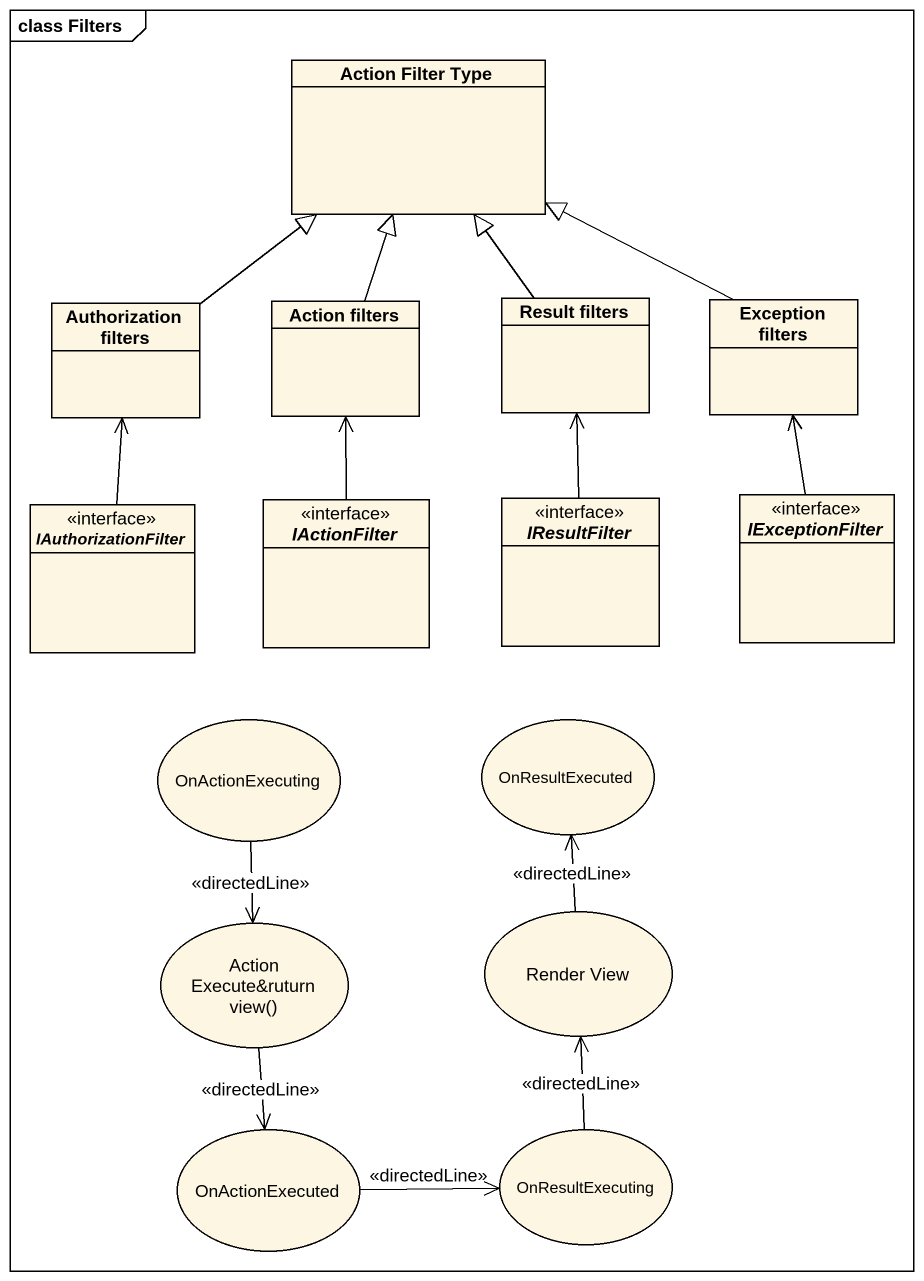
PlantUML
@startuml
mainframe class Filters
allowmixing
hide circle
hide empty members
class "Action Filter Type" as Action_Filter_Type
class "Result filters" as Result_filters
class "Exception filters" as Exception_filters
class "Authorization filters" as Authorization_filters
class "Action filters" as Action_filters
interface IAuthorizationFilter <<interface>>
interface IActionFilter <<interface>>
interface IResultFilter <<interface>>
interface IExceptionFilter <<interface>>
usecase OnActionExecuting
usecase OnResultExecuted
usecase "Action Execute&ruturn view()" as Action_Execute_ruturn_view
usecase "Render View" as Render_View
usecase OnActionExecuted
usecase OnResultExecuting
Result_filters -up-|> Action_Filter_Type
Exception_filters -up-|> Action_Filter_Type
Authorization_filters -up-|> Action_Filter_Type
Action_filters -up-|> Action_Filter_Type
IAuthorizationFilter -up-> Authorization_filters
IActionFilter -up-> Action_filters
IResultFilter -up-> Result_filters
IExceptionFilter -up-> Exception_filters
OnActionExecuting --> Action_Execute_ruturn_view : <<directedLine>>
Action_Execute_ruturn_view --> OnActionExecuted : <<directedLine>>
Render_View -up-> OnResultExecuted : <<directedLine>>
OnActionExecuted -right-> OnResultExecuting : <<directedLine>>
OnResultExecuting -up-> Render_View : <<directedLine>>
@enduml
